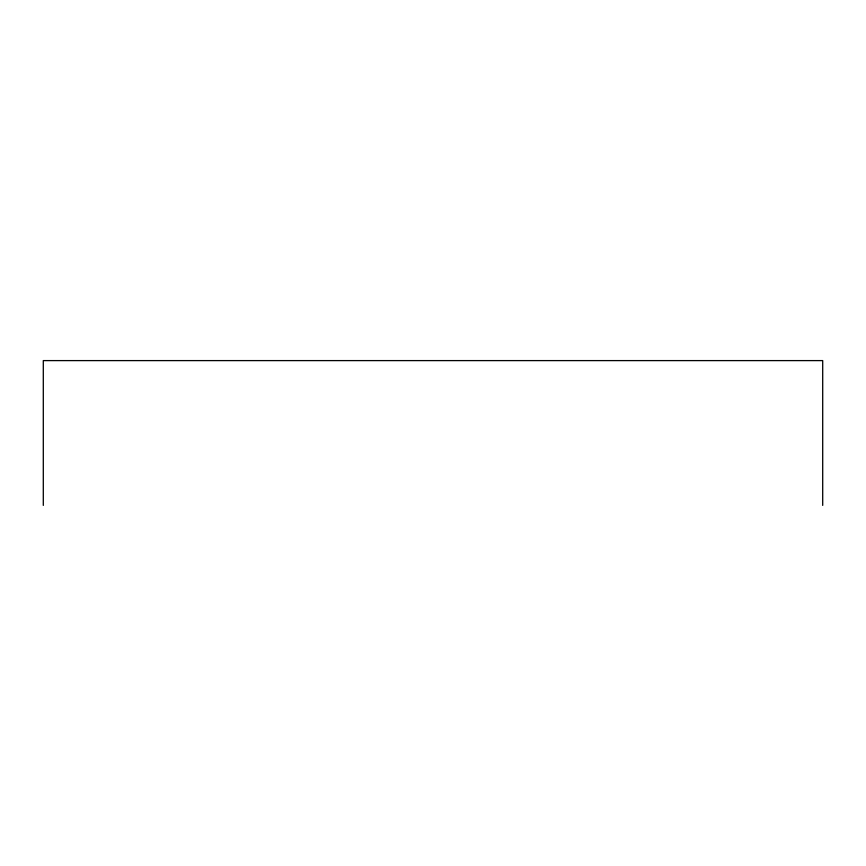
<?xml version="1.0" encoding="UTF-8"?>
<svg xmlns="http://www.w3.org/2000/svg" width="866" height="866" viewBox="0 0 866 866"><rect width="100%" height="100%" fill="white"/><g stroke="black" fill="none" stroke-linecap="round" stroke-linejoin="round"><path stroke-width="1.3" d="M822.7 505.398L822.7 360.602L43.3 360.602L43.3 505.398"/></g></svg>
